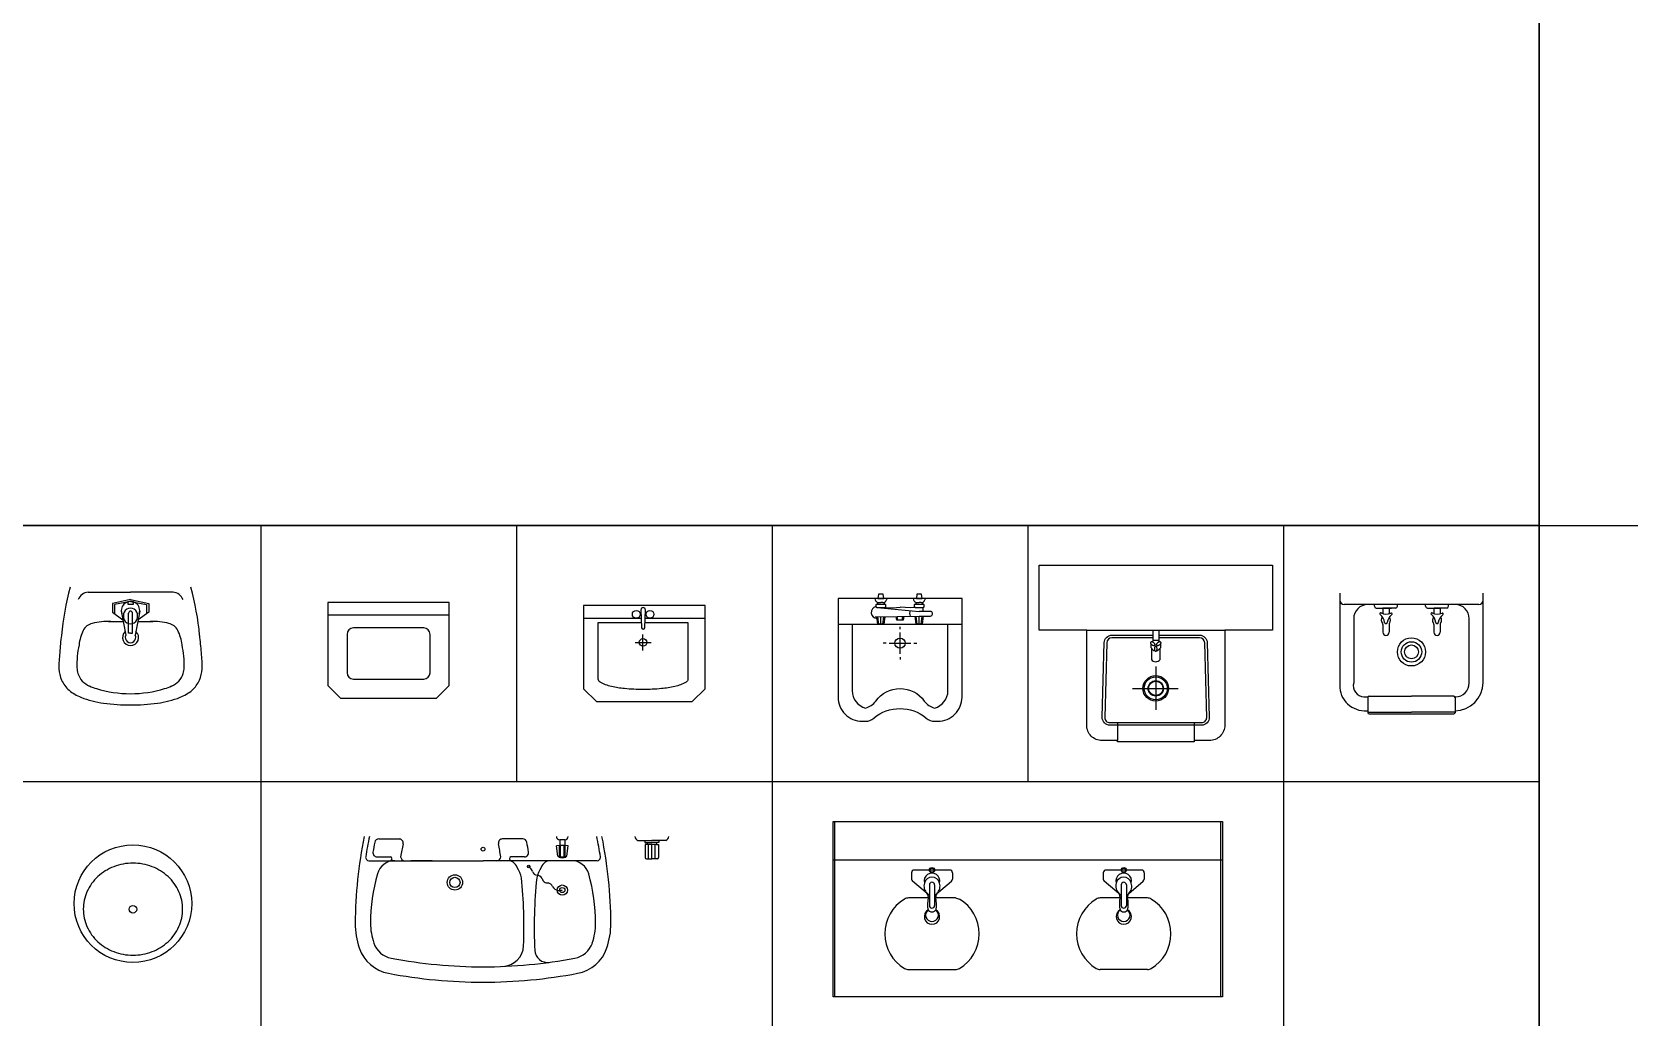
# Model space of a CAD drawing. Header units: inches. Extents: x -1249499 to 290957, y -589671 to 1013543.
# Drawn here: x -1156383 to -1150138, y 308880 to 312731 of the extents above; entities that cross this region are included whole.
import ezdxf

# ---------------------------------------------------------------- set-up
doc = ezdxf.new("R2010")
doc.units = ezdxf.units.IN
doc.header["$MEASUREMENT"] = 0
doc.layers.add('FUR', color=4, linetype='Continuous')

# ---------------------------------------------------------------- blocks, each defined once
blk = doc.blocks.new('A$C71D359FA')
at = {"color": 0}
blk.add_lwpolyline([(208.4, 423.9, 0.105526), (140.2, 409.4, 0.101132), (81.2, 367, 0.095481), (42.3, 304.7, 0.091837), (28.4, 229.6, 0.091837), (42.3, 154.6, 0.095481), (81.2, 92.3, 0.101132), (140.2, 49.9, 0.105526), (208.4, 35.4, 0.105526), (276.6, 49.9, 0.101132), (335.6, 92.3, 0.095481), (374.4, 154.6, 0.091837), (388.3, 229.6, 0.091837), (374.4, 304.7, 0.095481), (335.6, 367, 0.101132), (276.6, 409.4, 0.105526)], format="xyb", close=True, dxfattribs=at)
for centre, radius in [((230, 230), 230), ((208, 230), 15)]:
    blk.add_circle(centre, radius, dxfattribs=at)
blk = doc.blocks.new('A$C4C1A136A')
at = {"layer": 'FUR'}
for p, q in [((0.5, 472.6), (0.5, 122.6)), ((0.5, 472.6), (0.5, 444.6)), ((560.5, 122.6), (560.5, 472.6)), ((560.5, 444.6), (560.5, 472.6)), ((280.5, 427.6), (17.5, 427.6)), ((451.5, 427.6), (109.5, 427.6)), ((135.8, 421), (135.8, 427.6)), ((142.8, 414), (192.4, 414)), ((168.4, 414), (168.4, 392.5)), ((218.3, 414), (168.7, 414)), ((192.4, 414), (202.5, 414)), ((192.7, 414), (192.7, 391.7)), ((225.3, 421), (225.3, 427.6)), ((335.8, 421), (335.8, 427.6)), ((342.8, 414), (392.4, 414)), ((368.4, 414), (368.4, 392.5)), ((418.3, 414), (368.7, 414)), ((392.7, 414), (392.7, 391.7)), ((425.3, 421), (425.3, 427.6)), ((543.5, 427.6), (451.5, 427.6)), ((54.5, 372.6), (54.5, 121.6)), ((168.4, 349.9), (168.4, 319.5)), ((192.7, 350.4), (192.7, 319.5)), ((368.4, 349.9), (368.4, 319.5)), ((392.7, 350.4), (392.7, 319.5)), ((506.5, 121.6), (506.5, 372.6)), ((94.5, 66.6), (110.5, 66.6)), ((110.2, 64.8), (110.2, 5)), ((115.2, 69.8), (280.5, 69.8)), ((445.9, 69.8), (280.5, 69.8)), ((451.5, 66.6), (450.6, 66.6)), ((450.9, 64.8), (450.9, 5)), ((95.5, 12.6), (110.2, 12.6)), ((110.2, 7.3), (280.5, 7.3)), ((115.2, 0), (445.9, 0)), ((450.9, 7.3), (280.5, 7.3)), ((450.5, 12.6), (450.9, 12.6))]:
    blk.add_line(p, q, dxfattribs=at)
for radius in [55, 40, 27.1]:
    blk.add_circle((280.5, 242.6), radius, dxfattribs=at)
for centre, radius, start, end in [((17.5, 444.6), 17, 180, 270), ((543.5, 444.6), 17, 270, 0), ((109.5, 372.6), 55, 90, 180), ((142.8, 421), 7, 180, 270), ((160.2, 392), 3.46, 61.60248, 241.60248), ((127.9, 351.8), 48.1, 7.47565, 50.56396), ((182, 438.6), 48.1, 245.12772, 291.91208), ((180.3, 366.5), 18.2, 135.26306, 221.26794), ((233, 350.3), 48.1, 128.68011, 170.79505), ((180.3, 366.5), 18.2, 320.25707, 41.33806), ((201.4, 391), 3.4, 295.59752, 115.59752), ((218.3, 421), 7, 270, 0), ((342.8, 421), 7, 180, 270), ((360.2, 392), 3.46, 61.60248, 241.60248), ((327.9, 351.8), 48.1, 7.47565, 50.56396), ((382, 438.6), 48.1, 245.12772, 291.91208), ((380.3, 366.5), 18.2, 135.26306, 221.26794), ((433, 350.3), 48.1, 128.68011, 170.79505), ((380.3, 366.5), 18.2, 320.25707, 41.33806), ((401.4, 391), 3.4, 295.59752, 115.59752), ((418.3, 421), 7, 270, 0), ((451.5, 372.6), 55, 0, 90), ((161.4, 349.9), 7, 0, 41.26794), ((180.5, 319.5), 12.2, 180, 0), ((180.6, 358), 4.93, 180.07729, 0.07729), ((199.7, 350.4), 7, 140.25707, 180), ((361.4, 349.9), 7, 0, 41.26794), ((380.5, 319.5), 12.2, 180, 0), ((380.6, 358), 4.93, 180.07729, 0.07729), ((399.7, 350.4), 7, 140.25707, 180), ((97.9, 110.7), 98.1, 172.99156, 268.63301), ((97, 110.5), 43.9, 165.31919, 266.72277), ((115.2, 64.8), 5, 90, 180), ((445.9, 64.8), 5, 0, 90), ((450.5, 122.6), 110, 270, 0), ((451.5, 121.6), 55, 270, 0), ((115.2, 5), 5, 180, 270), ((445.9, 5), 5, 270, 0)]:
    blk.add_arc(centre, radius, start, end, dxfattribs=at)
blk = doc.blocks.new('A$C431337BA')
at = {"layer": 'FUR'}
for p, q in [((92.1, 560), (171.6, 560)), ((655.3, 560), (575.8, 560)), ((792.2, 492.6), (787.8, 532.5)), ((798.6, 491), (798.6, 534.1)), ((820, 556.8), (800, 556.8)), ((800, 556.8), (800, 534.2)), ((803.3, 490.3), (803.3, 534.5)), ((816.7, 490.3), (816.7, 534.5)), ((820, 556.8), (820, 534.2)), ((821.4, 491), (821.4, 534.1)), ((827.8, 492.6), (832.2, 532.5)), ((1105.4, 554.4), (1160, 554.4)), ((1132.6, 554.4), (1132.6, 546)), ((1132.6, 546), (1160, 546)), ((1133.7, 537.6), (1133.7, 488)), ((1142.1, 537.6), (1133.7, 537.6)), ((1142.1, 546), (1142.1, 537.6)), ((1181.1, 537.6), (1142.1, 537.6)), ((1147, 482), (1147, 537.6)), ((1214.6, 554.4), (1160, 554.4)), ((1187.4, 546), (1160, 546)), ((1160, 482), (1160, 537.6)), ((1173, 482), (1173, 537.6)), ((1177.9, 546), (1177.9, 537.6)), ((1177.9, 537.6), (1186.3, 537.6)), ((1186.3, 537.6), (1186.3, 488)), ((1187.4, 554.4), (1187.4, 546)), ((53.9, 475), (500, 475)), ((85.2, 490), (138.6, 490)), ((946.1, 475), (500, 475)), ((662.2, 490), (608.8, 490)), ((796.1, 491.5), (796.1, 489.2)), ((823.9, 491.5), (823.9, 489.2)), ((1139.7, 482), (1160, 482)), ((1180.3, 482), (1160, 482))]:
    blk.add_line(p, q, dxfattribs=at)
at = {"layer": 'FUR', "linetype": 'ByBlock'}
blk.add_line((300.6, 475), (217.3, 475), dxfattribs=at)
at = {"layer": 'FUR', "const_width": 1}
for points in [[(677.9, 452.3, 1), (678.9, 452.3, 1)], [(809.5, 360, 1), (810.5, 360, 1)]]:
    blk.add_lwpolyline(points, format="xyb", close=True, dxfattribs=at)
at = {"layer": 'FUR'}
for centre, radius in [((500, 520), 7.5), ((678.4, 452.3), 5.04), ((390, 390), 30), ((390, 390), 20), ((810, 360), 20), ((810, 360), 10)]:
    blk.add_circle(centre, radius, dxfattribs=at)
for centre, radius, start, end in [((1799.9, 216.5), 1800, 168.67454, 179.57068), ((1799.9, 216.5), 1780, 168.54557, 171.16189), ((800, 570), 13.2, 180, 270), ((820, 570), 13.2, 270, 0), ((-799.9, 216.5), 1780, 8.83811, 11.45443), ((-799.9, 216.5), 1800, 0.42932, 11.32546), ((1111, 570.6), 17.2, 182.14039, 250.90764), ((1209, 570.6), 17.2, 289.09236, 357.85961), ((85.2, 506), 16, 170.41749, 270), ((1799.9, 216.5), 1755, 169.14528, 170.41749), ((92.1, 544), 16, 90, 169.14528), ((171.6, 544), 16, 348.6289, 90), ((1799.9, 216.5), 1645, 168.6289, 170.42754), ((575.8, 544), 16, 90, 191.3711), ((-1052.6, 216.5), 1645, 9.57246, 11.3711), ((655.3, 544), 16, 10.85472, 90), ((662.2, 506), 16, 270, 9.58251), ((-1052.6, 216.5), 1755, 9.58251, 10.85472), ((810, 422.1), 112.6, 78.62042, 101.37958), ((53.9, 488), 13, 171.16189, 270), ((154.5, 405), 70, 90.00002, 164.98965), ((136.2, 482.5), 7.89, 287.99536, 72.00464), ((193.6, 490.8), 15.8, 182.64775, 268.88612), ((553.7, 490.8), 15.8, 271.11388, 357.35225), ((595.7, 435.1), 40, 19.01659, 94.51493), ((611.2, 482.5), 7.89, 107.99536, 252.00464), ((527.6, 381.7), 125, 12.0116, 32.09393), ((672, 441.9), 12.2, 28.20417, 58.3121), ((665.2, 424.2), 29.4, 16.93044, 53.32525), ((832.9, 381.7), 125, 147.90607, 167.9884), ((764.8, 435.1), 40, 85.48507, 160.98341), ((810, 549.2), 59.4, 252.55865, 287.44135), ((810, 522.6), 36.2, 247.40401, 292.59599), ((845.5, 405), 70, 15.01035, 89.99998), ((946.1, 488), 13, 270, 8.83811), ((1139.7, 488), 6, 180, 270), ((1180.3, 488), 6, 270, 0), ((760, 230.9), 700, 164.05668, 180.10652), ((-1139.9, 216.5), 1800, 357.65904, 6.09904), ((713.5, 439.4), 21.3, 198.33388, 263.63922), ((2499.9, 216.5), 1800, 173.89932, 182.93497), ((709.2, 393.6), 24.7, 28.43512, 85.60948), ((750.9, 408.1), 20.1, 187.8803, 279.34299), ((747.8, 362.9), 26.2, 24.03345, 75.988), ((240, 230.9), 700, 359.89348, 15.94332), ((797.6, 388.5), 29.8, 210.14757, 261.26331), ((799.1, 400.4), 41.9, 261.63864, 285.03311), ((300, 230), 300, 180, 198.70259), ((300, 230), 240, 180, 198.70259), ((700, 230), 240, 341.29741, 0), ((700, 230), 300, 341.29741, 0), ((157.9, 181.9), 150, 198.70259, 259.34425), ((157.9, 181.9), 90, 198.70259, 259.34425), ((573.6, 146.5), 85, 272.27449, 357.65904), ((842.1, 181.9), 90, 280.65575, 341.29741), ((842.1, 181.9), 150, 280.65575, 341.29741), ((500, 2000), 1940, 259.34425, 270), ((500, 2000), 1940, 270, 280.65575), ((752.2, 126.9), 50, 182.93496, 277.66975), ((500, 2000), 2000, 259.34425, 270), ((500, 2000), 2000, 270, 280.65575)]:
    blk.add_arc(centre, radius, start, end, dxfattribs=at)
blk = doc.blocks.new('A$C0807004F')
for p, q in [((186, 437.4), (726, 437.4)), ((444, 437.4), (444, 393.4)), ((468, 437.4), (468, 393.4)), ((876, 437.4), (876, 437.4)), ((456, 295.1), (456, 125.5)), ((365.1, 209.4), (543.4, 209.4)), ((306, 75.4), (306, 5.4)), ((606, 75.4), (606, 5.4))]:
    blk.add_line(p, q)
for points in [[(912, 437.4), (726, 437.4), (726, 65.4, -0.414214), (666, 5.4), (606, 5.4), (606, 0), (306, 0), (306, 5.4), (246, 5.4, -0.414214), (186, 65.4), (186, 437.4), (0, 437.4), (0, 691.4), (912, 691.4)], [(452.8, 379.3, 0.165281), (453.1, 381.2, 0.105695), (452.1, 384, 0.068786), (450.1, 386.5, 0.054973), (446.9, 388.8, 0.054973), (443.3, 390.4, 0.068786), (440.1, 390.9, 0.105695), (437.2, 390.4, 0.165281), (435.8, 389.1, 0.165281), (435.4, 387.2, 0.105695), (436.4, 384.5, 0.068786), (438.4, 382, 0.054973), (441.6, 379.6, 0.054973), (445.2, 378, 0.068786), (448.4, 377.5, 0.105695), (451.3, 378.1, 0.165281)], [(459.2, 379.3, 0.165281), (460.7, 378.1, 0.105695), (463.6, 377.5, 0.068786), (466.8, 378, 0.054973), (470.4, 379.6, 0.054973), (473.6, 382, 0.068786), (475.6, 384.5, 0.105695), (476.6, 387.2, 0.165281), (476.2, 389.1, 0.165281), (474.8, 390.4, 0.105695), (471.9, 390.9, 0.068786), (468.7, 390.4, 0.054973), (465.1, 388.8, 0.054973), (461.9, 386.5, 0.068786), (459.9, 384, 0.105695), (458.9, 381.2, 0.165281)], [(456, 373.7, 0.165281), (454.2, 373.1, 0.105695), (452.3, 370.8, 0.068786), (451.1, 367.8, 0.054973), (450.7, 363.9, 0.054973), (451.1, 359.9, 0.068786), (452.3, 356.9, 0.105695), (454.2, 354.7, 0.165281), (456, 354.1, 0.165281), (457.8, 354.7, 0.105695), (459.7, 356.9, 0.068786), (460.9, 359.9, 0.054973), (461.3, 363.9, 0.054973), (460.9, 367.8, 0.068786), (459.7, 370.8, 0.105695), (457.8, 373.1, 0.165281)]]:
    blk.add_lwpolyline(points, format="xyb", close=True)
for points in [[(468, 417.4), (627.4, 417.4, -0.406148), (657.4, 388.3), (665.4, 96.3, -0.422326), (635.4, 65.4), (306, 65.4), (276.6, 65.4, -0.422326), (246.6, 96.3), (254.6, 388.3, -0.406148), (284.6, 417.4), (444, 417.4)], [(444, 407.4), (284.6, 407.4, 0.406148), (264.6, 388), (256.6, 96, 0.422326), (276.6, 75.4), (306, 75.4), (606, 75.4), (635.4, 75.4, 0.422326), (655.4, 96), (647.4, 388, 0.406148), (627.4, 407.4), (468, 407.4)], [(439.2, 366.3), (439, 322.1, 0.487309), (473, 322.1), (472.8, 366.3)]]:
    blk.add_lwpolyline(points, format="xyb")
for points in [[(436.2, 384.7), (436.2, 369.2), (447.8, 357.7), (451.9, 357.7)], [(470.6, 390.8), (464.2, 397.2), (447.8, 397.2), (441.4, 390.8)], [(460.1, 357.7), (464.2, 357.7), (475.8, 369.2), (475.8, 385.6)]]:
    blk.add_lwpolyline(points)
for centre, radius in [((456, 377.4), 3.75), ((456, 209.4), 50), ((456, 209.4), 45), ((456, 209.4), 30), ((456, 209.4), 28)]:
    blk.add_circle(centre, radius)
blk = doc.blocks.new('A$C346826CE')
at = {"layer": 'FUR'}
for p, q in [((113.9, 440.3), (280, 440.3)), ((446.1, 440.3), (280, 440.3)), ((280, 412.4), (208.8, 396)), ((208.8, 396), (208.8, 362.9)), ((280, 404.8), (217.5, 392.7)), ((217.5, 392.7), (217.5, 356.6)), ((269.8, 402.8), (269.8, 393.8)), ((269.8, 393.8), (291.9, 393.8)), ((280, 412.4), (351.2, 396)), ((280, 404.8), (342.5, 392.7)), ((291.9, 393.8), (291.9, 402.7)), ((342.5, 392.7), (342.5, 356.6)), ((351.2, 396), (351.2, 362.9)), ((193.3, 326.4), (251.3, 326.4)), ((208.8, 362.9), (250, 333.3)), ((243.8, 366.5), (261.4, 272.3)), ((272.2, 281.2), (272.2, 358.8)), ((287.8, 281.2), (287.8, 358.8)), ((315.9, 366.7), (298.6, 272.4)), ((308.5, 326.4), (366.7, 326.4)), ((351.2, 362.9), (310, 333.3)), ((280, 281.2), (272.2, 281.2)), ((280, 281.2), (287.8, 281.2))]:
    blk.add_line(p, q, dxfattribs=at)
for centre, radius, start, end in [((1104.9, 169.2), 1100, 164.67139, 174.63545), ((117, 394.8), 45.6, 93.90233, 157.51594), ((443, 394.8), 45.6, 22.48406, 86.09767), ((-544.9, 169.2), 1100, 5.36455, 15.32861), ((279.9, 368.7), 36.1, 342.06956, 197.81289), ((280, 351.2), 27.3, 353.1079, 186.8921), ((142, 267), 53, 102.91224, 152.65492), ((198.1, 26.5), 300, 89.08458, 103.17538), ((280, 344.6), 27.3, 173.1079, 6.8921), ((280, 358.8), 7.81, 0, 180), ((361.9, 26.5), 300, 76.82462, 90.91542), ((418, 267), 53, 27.34508, 77.08776), ((1001.3, 143.2), 1000, 172.59474, 176.49497), ((267, 210.8), 190, 154.91387, 172.6899), ((280, 263.6), 31.5, 132.5097, 47.63293), ((280, 263.6), 20.5, 154.92523, 25.16093), ((293, 210.8), 190, 7.3101, 25.08613), ((-441.3, 143.2), 1000, 3.50503, 7.40526), ((479.9, 148.3), 480, 173.30596, 180.87722), ((449.9, 154.3), 380, 167.74918, 181.37244), ((110.1, 154.3), 380, 358.62756, 12.25082), ((80.1, 148.3), 480, 359.12278, 6.69404), ((129.8, 148.8), 130, 183.46087, 203.43588), ((297.8, 177.3), 230, 188.00276, 193.62615), ((262.2, 177.3), 230, 346.37385, 351.99724), ((430.2, 148.8), 130, 336.56412, 356.53913), ((113, 141), 111.5, 203.16182, 228.73664), ((147, 145), 76, 196.77409, 249.19409), ((204.7, 255.2), 200, 244.95606, 253.17798), ((280, 504), 460, 253.14861, 270), ((280, 504), 460, 270, 286.85139), ((355.3, 255.2), 200, 286.82202, 295.04394), ((413, 145), 76, 290.80591, 343.22591), ((447, 141), 111.5, 311.26336, 336.83818), ((163.5, 214.1), 200, 231.6705, 247.19951), ((229.7, 403), 400, 248.93825, 262.09509), ((280, 820), 820, 262.62434, 270), ((280, 820), 820, 270, 277.37566), ((330.3, 403), 400, 277.90491, 291.06175), ((396.5, 214.1), 200, 292.80049, 308.3295)]:
    blk.add_arc(centre, radius, start, end, dxfattribs=at)

msp = doc.modelspace()

# ---------------------------------------------------------------- linework, layer by layer
at = {"color": 6}
for p, q in [((-1150488.5, 268836.6), (-1150488.5, 320622.1)), ((-1150488.5, 319998), (-1150488.5, 268836.6)), ((-1193392, 310801), (-803046.5, 310801))]:
    msp.add_line(p, q, dxfattribs=at)
at = {"color": 2}
for p, q in [((-1155488.5, 310801), (-1155488.5, 305801)), ((-1154488.5, 310801), (-1154488.5, 309801)), ((-1153488.5, 310801), (-1153488.5, 306801)), ((-1152488.5, 310801), (-1152488.5, 309801)), ((-1151488.5, 310801), (-1151488.5, 306801)), ((-1160488.5, 309801), (-1150488.5, 309801))]:
    msp.add_line(p, q, dxfattribs=at)
msp.add_lwpolyline([(-1160488.5, 305801), (-1150488.5, 305801), (-1150488.5, 310801), (-1160488.5, 310801)], close=True, dxfattribs=at)
at = {"layer": 'FUR', "color": 7}
for p, q in [((-1153039.9, 310516), (-1153087.1, 310516)), ((-1153087.1, 310516), (-1153085.5, 310510.7)), ((-1153076.3, 310501), (-1153076.3, 310493.3)), ((-1153074.7, 310516), (-1153052.3, 310516)), ((-1153071.1, 310500), (-1153063.5, 310500)), ((-1153055.9, 310500), (-1153063.5, 310500)), ((-1153050.7, 310501), (-1153050.7, 310493.3)), ((-1153047.9, 310481.5), (-1153016.8, 310480.1)), ((-1153039.9, 310516), (-1153041.5, 310510.7)), ((-1153016.8, 310480.1), (-1152988.5, 310481.6)), ((-1152948.3, 310479.3), (-1152988.5, 310481.6)), ((-1152926.2, 310481.5), (-1152948.3, 310479.3)), ((-1152889.9, 310516), (-1152937.1, 310516)), ((-1152926.3, 310501), (-1152926.3, 310493.3)), ((-1152924.7, 310516), (-1152902.3, 310516)), ((-1152921.1, 310500), (-1152913.5, 310500)), ((-1152905.9, 310500), (-1152913.5, 310500)), ((-1152900.7, 310501), (-1152900.7, 310493.3)), ((-1152898.9, 310481.5), (-1152898.9, 310465.6)), ((-1153075.5, 310416), (-1153079.2, 310444.4)), ((-1153051.5, 310416), (-1153075.5, 310416)), ((-1153047.7, 310445), (-1153051.5, 310416)), ((-1153000.5, 310431.9), (-1153003.8, 310445.7)), ((-1152976.5, 310431.9), (-1153000.5, 310431.9)), ((-1152973, 310446.3), (-1152976.5, 310431.9)), ((-1152925.5, 310416), (-1152929.5, 310447)), ((-1152901.5, 310416), (-1152925.5, 310416)), ((-1152897.5, 310447.3), (-1152901.5, 310416)), ((-1153250, 308958), (-1153250, 309644)), ((-1153250, 309644), (-1151727, 309644)), ((-1153244.5, 309644), (-1153244.5, 308958)), ((-1151735.5, 309644), (-1151735.5, 308958)), ((-1151727, 309644), (-1151727, 308958)), ((-1153250, 309494), (-1151728.5, 309494)), ((-1152878.5, 309345.2), (-1152955.7, 309345.2)), ((-1152771.3, 309345.2), (-1152848.5, 309345.2)), ((-1152771.3, 309345.2), (-1152755.9, 309340.9)), ((-1152128.5, 309345.2), (-1152205.7, 309345.2)), ((-1152021.3, 309345.2), (-1152098.5, 309345.2)), ((-1152955.7, 309065.2), (-1152771.3, 309065.2)), ((-1152021.3, 309065.2), (-1152205.7, 309065.2)), ((-1151727, 308958), (-1153250, 308958))]:
    msp.add_line(p, q, dxfattribs=at)
at = {"layer": 'FUR', "color": 6}
for p, q in [((-1153078.5, 310481.5), (-1152913.5, 310465.6)), ((-1154168.3, 310200.3), (-1154168.3, 310422.7)), ((-1154168.3, 310422.7), (-1154000.7, 310422.7)), ((-1153085.4, 310444.3), (-1152913.5, 310447.3)), ((-1152869.3, 310465.6), (-1152913.5, 310465.6)), ((-1152913.5, 310447.3), (-1152869.3, 310447.3)), ((-1152862, 310454.6), (-1152862, 310458.4))]:
    msp.add_line(p, q, dxfattribs=at)
at = {"layer": 'FUR'}
for p, q in [((-1152937.1, 310516), (-1152935.5, 310510.7)), ((-1152889.9, 310516), (-1152891.5, 310510.7))]:
    msp.add_line(p, q, dxfattribs=at)
at = {"layer": 'FUR', "color": 0}
for p, q in [((-1154751, 310451), (-1155226, 310451)), ((-1155151, 310376), (-1155151, 310226)), ((-1154851, 310401), (-1155126, 310401)), ((-1154826, 310226), (-1154826, 310376)), ((-1155126, 310201), (-1154851, 310201))]:
    msp.add_line(p, q, dxfattribs=at)
at = {"layer": 'FUR', "color": 9}
for p, q in [((-1154000.7, 310438.5), (-1154226, 310438.5)), ((-1153751, 310438.5), (-1153985.6, 310438.5)), ((-1152943.5, 309444), (-1152943.5, 309418.7)), ((-1152873.5, 309355.2), (-1152939.9, 309411)), ((-1152863.5, 309454), (-1152933.5, 309454)), ((-1152793.5, 309454), (-1152863.5, 309454)), ((-1152853.5, 309355.2), (-1152787.1, 309411)), ((-1152783.5, 309444), (-1152783.5, 309418.7)), ((-1152193.5, 309444), (-1152193.5, 309418.7)), ((-1152123.5, 309355.2), (-1152189.9, 309411)), ((-1152113.5, 309454), (-1152183.5, 309454)), ((-1152043.5, 309454), (-1152113.5, 309454)), ((-1152103.5, 309355.2), (-1152037.1, 309411)), ((-1152033.5, 309444), (-1152033.5, 309418.7)), ((-1152878.5, 309350.9), (-1152878.5, 309345.2)), ((-1152873.5, 309396.6), (-1152873.5, 309315.2)), ((-1152853.5, 309396.6), (-1152853.5, 309315.2)), ((-1152848.5, 309350.9), (-1152848.5, 309345.2)), ((-1152128.5, 309350.9), (-1152128.5, 309345.2)), ((-1152123.5, 309396.6), (-1152123.5, 309315.2)), ((-1152103.5, 309396.6), (-1152103.5, 309315.2)), ((-1152098.5, 309350.9), (-1152098.5, 309345.2))]:
    msp.add_line(p, q, dxfattribs=at)
at = {"layer": 'FUR', "color": 5}
msp.add_line((-1153231, 310416), (-1152746, 310416), dxfattribs=at)
at = {"layer": 'FUR', "color": 8}
for p, q in [((-1153071.5, 310416), (-1153075.3, 310444.5)), ((-1153063.5, 310416), (-1153063.5, 310446.3)), ((-1153055.5, 310416), (-1153051.7, 310444.9)), ((-1152996.5, 310431.9), (-1152999.9, 310445.8)), ((-1152980.5, 310431.9), (-1152977, 310446.2)), ((-1152921.5, 310416), (-1152925.5, 310447.1)), ((-1152913.5, 310416), (-1152913.5, 310447.3)), ((-1152905.5, 310416), (-1152901.5, 310447.3)), ((-1152988.5, 310395.8), (-1152988.5, 310405.7)), ((-1152988.5, 310299.5), (-1152988.5, 310383.5)), ((-1153042.5, 310341.5), (-1153054.5, 310341.5)), ((-1153030.5, 310341.5), (-1152946.5, 310341.5)), ((-1152988.5, 310287.3), (-1152988.5, 310277.4)), ((-1152934.5, 310341.5), (-1152922.5, 310341.5))]:
    msp.add_line(p, q, dxfattribs=at)
at = {"layer": 'FUR', "color": 1}
for p, q in [((-1154024.3, 310344.4), (-1153962.3, 310344.4)), ((-1153993.9, 310313.2), (-1153993.9, 310375.3))]:
    msp.add_line(p, q, dxfattribs=at)
at = {"layer": 'FUR', "color": 5}
msp.add_lwpolyline([(-1153231, 310516), (-1153231, 310130.8, 0.414214), (-1153136.2, 310036), (-1153123.7, 310036, 0.178692), (-1153091.3, 310048, -0.369173), (-1152885.7, 310048, 0.178692), (-1152853.3, 310036), (-1152840.8, 310036, 0.414214), (-1152746, 310130.8), (-1152746, 310516), (-1152902.3, 310516), (-1152904.3, 310533.7), (-1152913.5, 310533.7), (-1152922.7, 310533.7), (-1152924.7, 310516), (-1153052.3, 310516), (-1153054.3, 310533.7), (-1153063.5, 310533.7), (-1153072.7, 310533.7), (-1153074.7, 310516)], format="xyb", close=True, dxfattribs=at)
at = {"layer": 'FUR', "color": 0}
for points in [[(-1155176, 310126), (-1154801, 310126), (-1154751, 310176), (-1154751, 310501), (-1155226, 310501), (-1155226, 310176)], [(-1153801, 310113.5), (-1153751, 310163.5), (-1153751, 310488.5), (-1154226, 310488.5), (-1154226, 310163.5), (-1154176, 310113.5)]]:
    msp.add_lwpolyline(points, close=True, dxfattribs=at)
at = {"layer": 'FUR', "color": 9}
msp.add_lwpolyline([(-1154002, 310471.4), (-1153999.3, 310401.8, 1), (-1153987, 310401.8), (-1153984.3, 310471.4)], format="xyb", dxfattribs=at)
at = {"layer": 'FUR', "color": 7}
for points in [[(-1153083.1, 310489.3), (-1153083.1, 310485.5, 0.414214), (-1153079.1, 310481.5), (-1153047.9, 310481.5, 0.414214), (-1153043.9, 310485.5), (-1153043.9, 310489.3, 0.414214), (-1153047.9, 310493.3), (-1153079.1, 310493.3, 0.414214)], [(-1152933.1, 310489.3), (-1152933.1, 310485.5, 0.414214), (-1152929.1, 310481.5), (-1152897.9, 310481.5, 0.414214), (-1152893.9, 310485.5), (-1152893.9, 310489.3, 0.414214), (-1152897.9, 310493.3), (-1152929.1, 310493.3, 0.414214)]]:
    msp.add_lwpolyline(points, format="xyb", close=True, dxfattribs=at)
at = {"layer": 'FUR', "color": 6}
msp.add_lwpolyline([(-1153985.5, 310422.7), (-1153818.3, 310422.7), (-1153818.3, 310200.3, -0.272815), (-1153825, 310189, -0.070145), (-1153869.6, 310171.9, -0.03268), (-1153921.2, 310163.6, -0.023671), (-1153993.3, 310160.2, -0.023671), (-1154065.4, 310163.6, -0.03268), (-1154117.1, 310171.9, -0.070145), (-1154161.7, 310189, -0.272815), (-1154168.3, 310200.3, -0.272815)], format="xyb", dxfattribs=at)
at = {"layer": 'FUR', "color": 7}
msp.add_lwpolyline([(-1153176, 310416), (-1153176, 310155.8, 0.3432), (-1153123.2, 310087.9, 0.177551), (-1153083.4, 310115.1, -0.242402), (-1152988.5, 310164, -0.242402), (-1152893.6, 310115.1, 0.177551), (-1152853.8, 310087.9, 0.3432), (-1152801, 310155.8), (-1152801, 310416)], format="xyb", dxfattribs=at)
at = {"layer": 'FUR', "color": 9}
for centre, radius in [((-1154020, 310454.3), 15.3), ((-1153966.3, 310454.3), 15.3), ((-1153993.3, 310344.3), 15), ((-1152863.5, 309454), 10), ((-1152863.5, 309454), 8.01), ((-1152113.5, 309454), 10), ((-1152113.5, 309454), 8.01)]:
    msp.add_circle(centre, radius, dxfattribs=at)
at = {"layer": 'FUR', "color": 7}
msp.add_circle((-1152988.5, 310341.5), 20, dxfattribs=at)
at = {"layer": 'FUR', "color": 9}
for centre, radius, start, end in [((-1153992.8, 310471.7), 9.19, 90, 181.90915), ((-1153993.4, 310471.7), 9.19, 358.09085, 90), ((-1152933.5, 309444), 10, 90, 180), ((-1152933.5, 309418.7), 10, 180, 229.95716), ((-1152863.5, 309411.5), 30.5, 345.04991, 194.95009), ((-1152863.5, 309395.8), 30.5, 14.95009, 165.04991), ((-1152793.5, 309444), 10, 0, 90), ((-1152793.5, 309418.7), 10, 310.04284, 0), ((-1152183.5, 309444), 10, 90, 180), ((-1152183.5, 309418.7), 10, 180, 229.95716), ((-1152113.5, 309411.5), 30.5, 345.04991, 194.95009), ((-1152113.5, 309395.8), 30.5, 14.95009, 165.04991), ((-1152043.5, 309444), 10, 0, 90), ((-1152043.5, 309418.7), 10, 310.04284, 0), ((-1152855.5, 309391.4), 39.4, 161.89089, 227.47089), ((-1152897.1, 309350.9), 18.6, 359.91404, 57.52975), ((-1152745.3, 309320.2), 135.6, 169.37255, 188.37688), ((-1152863.5, 309396.6), 10, 0, 180), ((-1152829.9, 309350.9), 18.6, 122.47025, 180.08596), ((-1152981.7, 309320.2), 135.6, 351.62312, 10.62745), ((-1152871.5, 309391.4), 39.4, 312.52911, 18.10911), ((-1152105.5, 309391.4), 39.4, 161.89089, 227.47089), ((-1152147.1, 309350.9), 18.6, 359.91404, 57.52975), ((-1151995.3, 309320.2), 135.6, 169.37255, 188.37688), ((-1152113.5, 309396.6), 10, 0, 180), ((-1152079.9, 309350.9), 18.6, 122.47025, 180.08596), ((-1152231.7, 309320.2), 135.6, 351.62312, 10.62745), ((-1152121.5, 309391.4), 39.4, 312.52911, 18.10911), ((-1152863.5, 309272.2), 29.9, 119.19346, 60.80654), ((-1152863.5, 309278.3), 24.9, 126.13739, 53.86261), ((-1152863.5, 309308.5), 17.8, 207.03412, 332.96588), ((-1152863.5, 309315.2), 10, 180, 0), ((-1152113.5, 309272.2), 29.9, 119.19346, 60.80654), ((-1152113.5, 309278.3), 24.9, 126.13739, 53.86261), ((-1152113.5, 309308.5), 17.8, 207.03412, 332.96588), ((-1152113.5, 309315.2), 10, 180, 0)]:
    msp.add_arc(centre, radius, start, end, dxfattribs=at)
at = {"layer": 'FUR', "color": 6}
for centre, radius, start, end in [((-1153077.6, 310461.7), 23.5, 103.41116, 267.8842), ((-1152931.6, 310458.2), 19.9, 147.23085, 212.99216), ((-1152869.3, 310458.4), 7.26, 0, 90), ((-1152869.3, 310454.6), 7.26, 270, 0)]:
    msp.add_arc(centre, radius, start, end, dxfattribs=at)
at = {"layer": 'FUR', "color": 7}
for centre, radius, start, end in [((-1153071.1, 310515), 15, 196.60885, 270), ((-1153055.9, 310515), 15, 270, 343.39115), ((-1152921.1, 310515), 15, 196.60885, 270), ((-1152905.9, 310515), 15, 270, 343.39115), ((-1152955.7, 309315.2), 30, 90, 120.97267), ((-1152205.7, 309315.2), 30, 90, 120.97267), ((-1152021.3, 309315.2), 30, 59.02733, 90), ((-1152889.6, 309205.2), 158.3, 120.97267, 239.02733), ((-1152837.4, 309205.2), 158.3, 300.97267, 59.02733), ((-1152139.6, 309205.2), 158.3, 120.97267, 239.02733), ((-1152087.4, 309205.2), 158.3, 300.97267, 59.02733), ((-1152955.7, 309095.2), 30, 239.02733, 270), ((-1152771.3, 309095.2), 30, 270, 300.97267), ((-1152205.7, 309095.2), 30, 239.02733, 270), ((-1152021.3, 309095.2), 30, 270, 300.97267)]:
    msp.add_arc(centre, radius, start, end, dxfattribs=at)
at = {"layer": 'FUR', "color": 0}
for centre, start, end in [((-1155126, 310376), 90, 180), ((-1154851, 310376), 0, 90), ((-1155126, 310226), 180, 270), ((-1154851, 310226), 270, 0)]:
    msp.add_arc(centre, 25, start, end, dxfattribs=at)

# ---------------------------------------------------------------- block references
for name, p in [('A$C0807004F', (-1152444.5, 309955.3)), ('A$C346826CE', (-1156277.6, 310100)), ('A$C4C1A136A', (-1151269, 310064.7)), ('A$C431337BA', (-1155119.1, 309016))]:
    msp.add_blockref(name, p)
at = {"rotation": 90}
msp.add_blockref('A$C71D359FA', (-1155758.5, 309093), dxfattribs=at)

doc.saveas('drawing.dxf')
